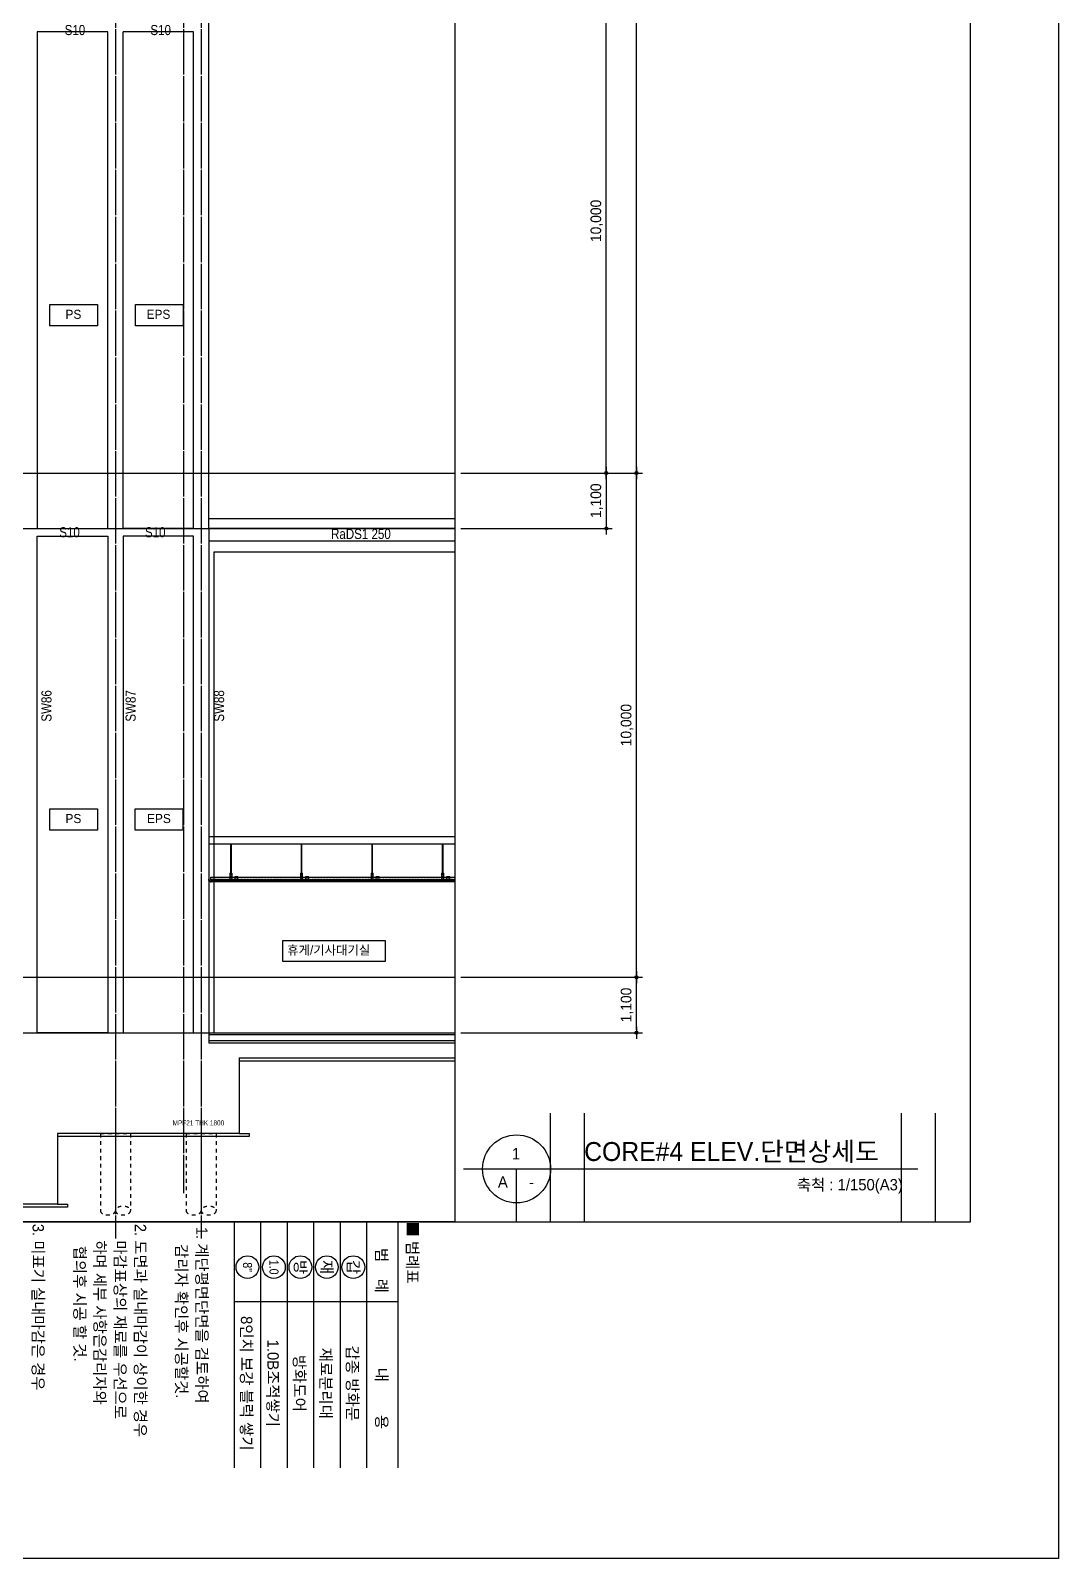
# Model space of a CAD drawing. Header units: millimetres. Extents: x 11948722 to 13111668, y -10771712 to -10232988.
# Drawn here: x 11972889 to 11993272, y -10587474 to -10557173 of the extents above; entities that cross this region are included whole.
import ezdxf
from ezdxf.enums import TextEntityAlignment as Align

# ---------------------------------------------------------------- set-up
doc = ezdxf.new("R2010")
doc.units = ezdxf.units.MM
doc.header["$LTSCALE"] = 150
doc.header["$MEASUREMENT"] = 0
for name, pattern in [('CEN', [6.2, 6, -0.1, 0, -0.1]), ('HID', [2.3, 1.5, -0.8]), ('HIDDEN', [2, 1, -1])]:
    doc.linetypes.add(name, pattern=pattern)
doc.layers.get('0').update_dxf_attribs({"linetype": 'CONTINUOUS'})
doc.layers.get('Defpoints').update_dxf_attribs({"color": 117, "linetype": 'CONTINUOUS'})
for name, color, linetype in [('4', 4, 'CONTINUOUS'), ('8', 8, 'CONTINUOUS'), ('A-중심선', 10, 'CEN'), ('BOX', 7, 'CONTINUOUS'), ('BOX TEXT', 3, 'CONTINUOUS'), ('CON-C', 2, 'CONTINUOUS'), ('ELE-06', 6, 'CONTINUOUS'), ('ELE-2', 4, 'CONTINUOUS'), ('ELE-8', 8, 'CONTINUOUS'), ('ELE08', 8, 'CONTINUOUS'), ('FIN', 5, 'CONTINUOUS'), ('INS', 251, 'CONTINUOUS'), ('TEX-SYM', 3, 'CONTINUOUS'), ('Xref-계단단면도$0$3 dim0', 7, 'CONTINUOUS'), ('Xref-계단단면도$0$A-TIT', 2, 'CONTINUOUS'), ('Xref-계단단면도$0$A-TXT-5.0', 3, 'CONTINUOUS'), ('Xref-계단단면도$0$ELE-3', 6, 'CONTINUOUS'), ('Xref-계단단면도$0$SYM-2', 7, 'CONTINUOUS'), ('Xref-계단단면도$0$TEX', 3, 'CONTINUOUS'), ('Xref-계단단면도$0$TEX-SYM', 3, 'CONTINUOUS')]:
    doc.layers.add(name, color=color, linetype=linetype)
doc.styles.add('A.NARROW', font='ARIALN.TTF')
doc.styles.add('Xref-계단단면도$0$나눔고딕 Se', font='')
doc.styles.add('Xref-계단단면도$0$돋움', font='')
doc.styles.add('돋움', font='')
doc.styles.add('주석', font='')
doc.styles.get('Xref-계단단면도$0$나눔고딕 Se').set_extended_font_data('Dotum')
doc.styles.get('Xref-계단단면도$0$돋움').set_extended_font_data('Dotum')
doc.styles.get('돋움').set_extended_font_data('Dotum')
doc.styles.get('주석').set_extended_font_data('Dotum')
doc.dimstyles.new('Xref-계단단면도$0$A1-100', dxfattribs={"dimtxt": 3, "dimasz": 1, "dimexe": 2, "dimexo": 2, "dimgap": 1, "dimtad": 1, "dimdec": 0, "dimzin": 12, "dimdsep": 46, "dimlunit": 6, "dimtxsty": 'Xref-계단단면도$0$나눔고딕 Se', "dimblk1": 'Xref-계단단면도$0$DIMDOT', "dimblk2": 'Xref-계단단면도$0$DIMDOT', "dimsah": 1, "dimcen": -1, "dimdle": 2, "dimclrd": 256, "dimclre": 256, "dimclrt": 3, "dimadec": 0, "dimazin": 0, "dimtfac": 1, "dimtdec": 0, "dimtix": 1, "dimtmove": 2, "dimatfit": 3, "dimldrblk": 'Xref-계단단면도$0$DIMDOT', "dimfxl": 1, "dimtvp": 1, "dimtolj": 1, "dimtzin": 12, "dimlwd": -1, "dimlwe": -1, "dimarcsym": 0})

# ---------------------------------------------------------------- blocks, each defined once
blk = doc.blocks.new('Xref-계단단면도$0$DIMDOT')
at = {"color": 0}
blk.add_line((-2, 0), (2, 0), dxfattribs=at)
for radius in [0.5, 0.25]:
    blk.add_circle((0, 0), radius, dxfattribs=at)
blk = doc.blocks.new('*D3543')
at = {"layer": 'Defpoints', "color": 0, "lineweight": -3, "ltscale": 1200}
for p in [(11981304, -10531798), (11984904, -10531798), (11981304, -10565948)]:
    blk.add_point(p, dxfattribs=at)
at = {"layer": 'Xref-계단단면도$0$3 dim0'}
for p, q in [((11981424, -10531798), (11985024, -10531798)), ((11984904, -10565888), (11984904, -10531858)), ((11981424, -10565948), (11985024, -10565948))]:
    blk.add_line(p, q, dxfattribs=at)
at = {"layer": 'Xref-계단단면도$0$3 dim0', "ltscale": 1200, "xscale": 60, "yscale": 60, "zscale": 60}
for p, rotation in [((11984904, -10531798), 90), ((11984904, -10565948), 270)]:
    blk.add_blockref('Xref-계단단면도$0$DIMDOT', p, dxfattribs=dict(at, rotation=rotation))
at = {"layer": 'Xref-계단단면도$0$3 dim0', "color": 3, "ltscale": 1200, "insert": (11984718, -10548873), "char_height": 210, "attachment_point": 5, "rotation": 90, "style": 'Xref-계단단면도$0$나눔고딕 Se'}
blk.add_mtext('\\A1;34,150', dxfattribs=at)
blk = doc.blocks.new('*D3547')
at = {"layer": 'Defpoints', "color": 0, "lineweight": -3, "ltscale": 1200}
for p in [(11981304, -10555948), (11984304, -10555948), (11981304, -10565948)]:
    blk.add_point(p, dxfattribs=at)
at = {"layer": 'Xref-계단단면도$0$3 dim0'}
for p, q in [((11981424, -10555948), (11984424, -10555948)), ((11984304, -10565888), (11984304, -10556008)), ((11981424, -10565948), (11984424, -10565948))]:
    blk.add_line(p, q, dxfattribs=at)
at = {"layer": 'Xref-계단단면도$0$3 dim0', "ltscale": 1200, "xscale": 60, "yscale": 60, "zscale": 60}
for p, rotation in [((11984304, -10555948), 90), ((11984304, -10565948), 270)]:
    blk.add_blockref('Xref-계단단면도$0$DIMDOT', p, dxfattribs=dict(at, rotation=rotation))
at = {"layer": 'Xref-계단단면도$0$3 dim0', "color": 3, "ltscale": 1200, "insert": (11984118, -10560948), "char_height": 210, "attachment_point": 5, "rotation": 90, "style": 'Xref-계단단면도$0$나눔고딕 Se'}
blk.add_mtext('\\A1;10,000', dxfattribs=at)
blk = doc.blocks.new('*D3551')
at = {"layer": 'Defpoints', "color": 0, "lineweight": -3, "ltscale": 1200}
for p in [(11981304, -10565948), (11984904, -10565948), (11981304, -10575948)]:
    blk.add_point(p, dxfattribs=at)
at = {"layer": 'Xref-계단단면도$0$3 dim0'}
for p, q in [((11981424, -10565948), (11985024, -10565948)), ((11984904, -10575888), (11984904, -10566008)), ((11981424, -10575948), (11985024, -10575948))]:
    blk.add_line(p, q, dxfattribs=at)
at = {"layer": 'Xref-계단단면도$0$3 dim0', "ltscale": 1200, "xscale": 60, "yscale": 60, "zscale": 60}
for p, rotation in [((11984904, -10565948), 90), ((11984904, -10575948), 270)]:
    blk.add_blockref('Xref-계단단면도$0$DIMDOT', p, dxfattribs=dict(at, rotation=rotation))
at = {"layer": 'Xref-계단단면도$0$3 dim0', "color": 3, "ltscale": 1200, "insert": (11984718, -10570948), "char_height": 210, "attachment_point": 5, "rotation": 90, "style": 'Xref-계단단면도$0$나눔고딕 Se'}
blk.add_mtext('\\A1;10,000', dxfattribs=at)
blk = doc.blocks.new('*D3552')
at = {"layer": 'Defpoints', "color": 0, "lineweight": -3, "ltscale": 1200}
for p in [(11981304, -10575948), (11984904, -10575948), (11981304, -10577048)]:
    blk.add_point(p, dxfattribs=at)
at = {"layer": 'Xref-계단단면도$0$3 dim0'}
for p, q in [((11981424, -10575948), (11985024, -10575948)), ((11984904, -10576988), (11984904, -10576008)), ((11981424, -10577048), (11985024, -10577048))]:
    blk.add_line(p, q, dxfattribs=at)
at = {"layer": 'Xref-계단단면도$0$3 dim0', "ltscale": 1200, "xscale": 60, "yscale": 60, "zscale": 60}
for p, rotation in [((11984904, -10575948), 90), ((11984904, -10577048), 270)]:
    blk.add_blockref('Xref-계단단면도$0$DIMDOT', p, dxfattribs=dict(at, rotation=rotation))
at = {"layer": 'Xref-계단단면도$0$3 dim0', "color": 3, "ltscale": 1200, "insert": (11984718, -10576498), "char_height": 210, "attachment_point": 5, "rotation": 90, "style": 'Xref-계단단면도$0$나눔고딕 Se'}
blk.add_mtext('\\A1;1,100', dxfattribs=at)
blk = doc.blocks.new('*D3575')
at = {"layer": 'Defpoints', "color": 0, "lineweight": -3, "ltscale": 1200}
for p in [(11981304, -10565948), (11981304, -10567048), (11984304, -10567048)]:
    blk.add_point(p, dxfattribs=at)
at = {"layer": 'Xref-계단단면도$0$3 dim0'}
for p, q in [((11981424, -10565948), (11984424, -10565948)), ((11984304, -10566008), (11984304, -10566988)), ((11981424, -10567048), (11984424, -10567048))]:
    blk.add_line(p, q, dxfattribs=at)
at = {"layer": 'Xref-계단단면도$0$3 dim0', "ltscale": 1200, "xscale": 60, "yscale": 60, "zscale": 60}
for p, rotation in [((11984304, -10565948), 90), ((11984304, -10567048), 270)]:
    blk.add_blockref('Xref-계단단면도$0$DIMDOT', p, dxfattribs=dict(at, rotation=rotation))
at = {"layer": 'Xref-계단단면도$0$3 dim0', "color": 3, "ltscale": 1200, "insert": (11984118, -10566498), "char_height": 210, "attachment_point": 5, "rotation": 90, "style": 'Xref-계단단면도$0$나눔고딕 Se'}
blk.add_mtext('\\A1;1,100', dxfattribs=at)

msp = doc.modelspace()

# ---------------------------------------------------------------- linework, layer by layer
for centre in [(11977189.7, -10581696.3), (11977714.7, -10581696.3), (11978239.7, -10581696.3), (11978764.7, -10581696.3), (11979289.7, -10581696.3)]:
    msp.add_circle(centre, 225)
at = {"layer": '4', "ltscale": 0.1}
msp.add_lwpolyline([(11976473, -10574054.2), (11976473, -10574048.2), (11976472, -10574048.2), (11976472, -10574053.2), (11976449, -10574053.2), (11976449, -10574028.2), (11976424, -10574028.2), (11976424, -10574004.2), (11976423, -10574004.2), (11976423, -10574029.2), (11976448, -10574029.2), (11976448, -10574054.2), (11976473, -10574054.2)], dxfattribs=at)
at = {"layer": '8'}
for p, q in [((11976853.7, -10573303.2), (11976853.7, -10573879.4)), ((11976865, -10573303.2), (11976865, -10573879.4)), ((11978253.7, -10573303.2), (11978253.7, -10573879.4)), ((11978265, -10573303.2), (11978265, -10573879.4)), ((11979653.7, -10573303.2), (11979653.7, -10573879.4)), ((11979665, -10573303.2), (11979665, -10573879.4)), ((11981053.7, -10573303.2), (11981053.7, -10573879.4)), ((11981065, -10573303.2), (11981065, -10573879.4)), ((11976840.6, -10573883.2), (11976840.6, -10574001.9)), ((11976840.6, -10573883.2), (11976878.1, -10573883.2)), ((11976840.6, -10573886.9), (11976878.1, -10573886.9)), ((11976840.6, -10573933.2), (11976878.1, -10573933.2)), ((11976848.1, -10573879.4), (11976870.6, -10573879.4)), ((11976848.1, -10573879.4), (11976848.1, -10573883.2)), ((11976848.1, -10573886.9), (11976848.1, -10573890.7)), ((11976848.1, -10573890.7), (11976870.6, -10573890.7)), ((11976851.9, -10573879.4), (11976851.9, -10573883.2)), ((11976851.9, -10573886.9), (11976851.9, -10573890.7)), ((11976853.7, -10573874.4), (11976865, -10573874.4)), ((11976853.7, -10573876.9), (11976865, -10573876.9)), ((11976853.7, -10573890.7), (11976853.7, -10573901.9)), ((11976853.7, -10573891.9), (11976865, -10573891.9)), ((11976853.7, -10573894.4), (11976865, -10573894.4)), ((11976853.7, -10573896.9), (11976865, -10573896.9)), ((11976853.7, -10573899.4), (11976865, -10573899.4)), ((11976853.7, -10573899.4), (11976865, -10573899.4)), ((11976853.7, -10573901.9), (11976865, -10573901.9)), ((11976865, -10573890.7), (11976865, -10573901.9)), ((11976866.9, -10573879.4), (11976866.9, -10573883.2)), ((11976866.9, -10573886.9), (11976866.9, -10573890.7)), ((11976870.6, -10573879.4), (11976870.6, -10573883.2)), ((11976870.6, -10573886.9), (11976870.6, -10573890.7)), ((11976878.1, -10573883.2), (11976878.1, -10574001.9)), ((11976945.4, -10573949.4), (11977001.6, -10573949.4)), ((11976945.4, -10573993.2), (11976945.4, -10573949.4)), ((11976945.4, -10573951.9), (11977001.6, -10573951.9)), ((11976945.4, -10573960.7), (11976949, -10573960.7)), ((11976951.1, -10573960.7), (11976954.1, -10573960.7)), ((11976954.1, -10573954.7), (11976954.1, -10573949.4)), ((11976954.1, -10573960.7), (11976954.1, -10573956.4)), ((11976969.1, -10573954.7), (11976969.1, -10573949.4)), ((11976969.1, -10573960.7), (11976969.1, -10573956.4)), ((11976969.1, -10573960.7), (11976972.2, -10573960.7)), ((11976973.9, -10573960.7), (11976977.9, -10573960.7)), ((11976977.9, -10573954.7), (11976977.9, -10573949.4)), ((11976977.9, -10573960.7), (11976977.9, -10573956.4)), ((11976992.9, -10573954.7), (11976992.9, -10573949.4)), ((11976992.9, -10573960.7), (11976992.9, -10573956.4)), ((11976992.9, -10573960.7), (11976996.6, -10573960.7)), ((11976998, -10573960.7), (11977001.6, -10573960.7)), ((11977001.6, -10573993.2), (11977001.6, -10573949.4)), ((11978240.6, -10573883.2), (11978240.6, -10574001.9)), ((11978240.6, -10573883.2), (11978278.1, -10573883.2)), ((11978240.6, -10573886.9), (11978278.1, -10573886.9)), ((11978240.6, -10573933.2), (11978278.1, -10573933.2)), ((11978248.1, -10573879.4), (11978248.1, -10573883.2)), ((11978248.1, -10573879.4), (11978270.6, -10573879.4)), ((11978248.1, -10573886.9), (11978248.1, -10573890.7)), ((11978248.1, -10573890.7), (11978270.6, -10573890.7)), ((11978251.9, -10573879.4), (11978251.9, -10573883.2)), ((11978251.9, -10573886.9), (11978251.9, -10573890.7)), ((11978253.7, -10573874.4), (11978265, -10573874.4)), ((11978253.7, -10573876.9), (11978265, -10573876.9)), ((11978253.7, -10573890.7), (11978253.7, -10573901.9)), ((11978253.7, -10573891.9), (11978265, -10573891.9)), ((11978253.7, -10573894.4), (11978265, -10573894.4)), ((11978253.7, -10573896.9), (11978265, -10573896.9)), ((11978253.7, -10573899.4), (11978265, -10573899.4)), ((11978253.7, -10573899.4), (11978265, -10573899.4)), ((11978253.7, -10573901.9), (11978265, -10573901.9)), ((11978265, -10573890.7), (11978265, -10573901.9)), ((11978266.9, -10573879.4), (11978266.9, -10573883.2)), ((11978266.9, -10573886.9), (11978266.9, -10573890.7)), ((11978270.6, -10573879.4), (11978270.6, -10573883.2)), ((11978270.6, -10573886.9), (11978270.6, -10573890.7)), ((11978278.1, -10573883.2), (11978278.1, -10574001.9)), ((11978345.4, -10573949.4), (11978401.6, -10573949.4)), ((11978345.4, -10573993.2), (11978345.4, -10573949.4)), ((11978345.4, -10573951.9), (11978401.6, -10573951.9)), ((11978345.4, -10573960.7), (11978349, -10573960.7)), ((11978351.1, -10573960.7), (11978354.1, -10573960.7)), ((11978354.1, -10573954.7), (11978354.1, -10573949.4)), ((11978354.1, -10573960.7), (11978354.1, -10573956.4)), ((11978369.1, -10573954.7), (11978369.1, -10573949.4)), ((11978369.1, -10573960.7), (11978369.1, -10573956.4)), ((11978369.1, -10573960.7), (11978372.2, -10573960.7)), ((11978373.9, -10573960.7), (11978377.9, -10573960.7)), ((11978377.9, -10573954.7), (11978377.9, -10573949.4)), ((11978377.9, -10573960.7), (11978377.9, -10573956.4)), ((11978392.9, -10573954.7), (11978392.9, -10573949.4)), ((11978392.9, -10573960.7), (11978392.9, -10573956.4)), ((11978392.9, -10573960.7), (11978396.6, -10573960.7)), ((11978398, -10573960.7), (11978401.6, -10573960.7)), ((11978401.6, -10573993.2), (11978401.6, -10573949.4)), ((11979640.6, -10573883.2), (11979640.6, -10574001.9)), ((11979640.6, -10573883.2), (11979678.1, -10573883.2)), ((11979640.6, -10573886.9), (11979678.1, -10573886.9)), ((11979640.6, -10573933.2), (11979678.1, -10573933.2)), ((11979648.1, -10573879.4), (11979670.6, -10573879.4)), ((11979648.1, -10573879.4), (11979648.1, -10573883.2)), ((11979648.1, -10573886.9), (11979648.1, -10573890.7)), ((11979648.1, -10573890.7), (11979670.6, -10573890.7)), ((11979651.9, -10573879.4), (11979651.9, -10573883.2)), ((11979651.9, -10573886.9), (11979651.9, -10573890.7)), ((11979653.7, -10573874.4), (11979665, -10573874.4)), ((11979653.7, -10573876.9), (11979665, -10573876.9)), ((11979653.7, -10573890.7), (11979653.7, -10573901.9)), ((11979653.7, -10573891.9), (11979665, -10573891.9)), ((11979653.7, -10573894.4), (11979665, -10573894.4)), ((11979653.7, -10573896.9), (11979665, -10573896.9)), ((11979653.7, -10573899.4), (11979665, -10573899.4)), ((11979653.7, -10573899.4), (11979665, -10573899.4)), ((11979653.7, -10573901.9), (11979665, -10573901.9)), ((11979665, -10573890.7), (11979665, -10573901.9)), ((11979666.9, -10573879.4), (11979666.9, -10573883.2)), ((11979666.9, -10573886.9), (11979666.9, -10573890.7)), ((11979670.6, -10573879.4), (11979670.6, -10573883.2)), ((11979670.6, -10573886.9), (11979670.6, -10573890.7)), ((11979678.1, -10573883.2), (11979678.1, -10574001.9)), ((11979745.4, -10573949.4), (11979801.6, -10573949.4)), ((11979745.4, -10573993.2), (11979745.4, -10573949.4)), ((11979745.4, -10573951.9), (11979801.6, -10573951.9)), ((11979745.4, -10573960.7), (11979749, -10573960.7)), ((11979751.1, -10573960.7), (11979754.1, -10573960.7)), ((11979754.1, -10573954.7), (11979754.1, -10573949.4)), ((11979754.1, -10573960.7), (11979754.1, -10573956.4)), ((11979769.1, -10573954.7), (11979769.1, -10573949.4)), ((11979769.1, -10573960.7), (11979769.1, -10573956.4)), ((11979769.1, -10573960.7), (11979772.2, -10573960.7)), ((11979773.9, -10573960.7), (11979777.9, -10573960.7)), ((11979777.9, -10573954.7), (11979777.9, -10573949.4)), ((11979777.9, -10573960.7), (11979777.9, -10573956.4)), ((11979792.9, -10573954.7), (11979792.9, -10573949.4)), ((11979792.9, -10573960.7), (11979792.9, -10573956.4)), ((11979792.9, -10573960.7), (11979796.6, -10573960.7)), ((11979798, -10573960.7), (11979801.6, -10573960.7)), ((11979801.6, -10573993.2), (11979801.6, -10573949.4)), ((11981040.6, -10573883.2), (11981040.6, -10574001.9)), ((11981040.6, -10573883.2), (11981078.1, -10573883.2)), ((11981040.6, -10573886.9), (11981078.1, -10573886.9)), ((11981040.6, -10573933.2), (11981078.1, -10573933.2)), ((11981048.1, -10573879.4), (11981070.6, -10573879.4)), ((11981048.1, -10573879.4), (11981048.1, -10573883.2)), ((11981048.1, -10573886.9), (11981048.1, -10573890.7)), ((11981048.1, -10573890.7), (11981070.6, -10573890.7)), ((11981051.9, -10573879.4), (11981051.9, -10573883.2)), ((11981051.9, -10573886.9), (11981051.9, -10573890.7)), ((11981053.7, -10573874.4), (11981065, -10573874.4)), ((11981053.7, -10573876.9), (11981065, -10573876.9)), ((11981053.7, -10573890.7), (11981053.7, -10573901.9)), ((11981053.7, -10573891.9), (11981065, -10573891.9)), ((11981053.7, -10573894.4), (11981065, -10573894.4)), ((11981053.7, -10573896.9), (11981065, -10573896.9)), ((11981053.7, -10573899.4), (11981065, -10573899.4)), ((11981053.7, -10573899.4), (11981065, -10573899.4)), ((11981053.7, -10573901.9), (11981065, -10573901.9)), ((11981065, -10573890.7), (11981065, -10573901.9)), ((11981066.9, -10573879.4), (11981066.9, -10573883.2)), ((11981066.9, -10573886.9), (11981066.9, -10573890.7)), ((11981070.6, -10573879.4), (11981070.6, -10573883.2)), ((11981070.6, -10573886.9), (11981070.6, -10573890.7)), ((11981078.1, -10573883.2), (11981078.1, -10574001.9)), ((11981145.4, -10573949.4), (11981201.6, -10573949.4)), ((11981145.4, -10573993.2), (11981145.4, -10573949.4)), ((11981145.4, -10573951.9), (11981201.6, -10573951.9)), ((11981145.4, -10573960.7), (11981149, -10573960.7)), ((11981151.1, -10573960.7), (11981154.1, -10573960.7)), ((11981154.1, -10573954.7), (11981154.1, -10573949.4)), ((11981154.1, -10573960.7), (11981154.1, -10573956.4)), ((11981169.1, -10573954.7), (11981169.1, -10573949.4)), ((11981169.1, -10573960.7), (11981169.1, -10573956.4)), ((11981169.1, -10573960.7), (11981172.2, -10573960.7)), ((11981173.9, -10573960.7), (11981177.9, -10573960.7)), ((11981177.9, -10573954.7), (11981177.9, -10573949.4)), ((11981177.9, -10573960.7), (11981177.9, -10573956.4)), ((11981192.9, -10573954.7), (11981192.9, -10573949.4)), ((11981192.9, -10573960.7), (11981192.9, -10573956.4)), ((11981192.9, -10573960.7), (11981196.6, -10573960.7)), ((11981198, -10573960.7), (11981201.6, -10573960.7)), ((11981201.6, -10573993.2), (11981201.6, -10573949.4)), ((11976840.6, -10574001.9), (11976878.1, -10574001.9)), ((11976951.6, -10573999.4), (11976945.4, -10573993.2)), ((11976945.4, -10573999.4), (11976951.6, -10573999.4)), ((11976945.4, -10574023.2), (11976945.4, -10573999.4)), ((11976952.9, -10574023.2), (11976945.4, -10574023.2)), ((11976947.9, -10574020.7), (11976947.9, -10574001.9)), ((11976947.9, -10574001.9), (11976951.6, -10574001.9)), ((11976947.9, -10574009.4), (11976999.1, -10574009.4)), ((11976950.7, -10574020.7), (11976947.9, -10574020.7)), ((11976951.6, -10574001.9), (11976951.6, -10573999.4)), ((11976951.6, -10573999.4), (11976995.4, -10573999.4)), ((11976981.6, -10574023.2), (11976965.4, -10574023.2)), ((11976979.5, -10574020.7), (11976967.5, -10574020.7)), ((11977001.6, -10574023.2), (11976994.1, -10574023.2)), ((11976995.4, -10573999.4), (11977001.6, -10573993.2)), ((11976995.4, -10574001.9), (11976995.4, -10573999.4)), ((11976995.4, -10573999.4), (11977001.6, -10573999.4)), ((11976995.4, -10574001.9), (11976999.1, -10574001.9)), ((11976999.1, -10574020.7), (11976996.2, -10574020.7)), ((11976999.1, -10574001.9), (11976999.1, -10574020.7)), ((11977001.6, -10573999.4), (11977001.6, -10574023.2)), ((11978240.6, -10574001.9), (11978278.1, -10574001.9)), ((11978351.6, -10573999.4), (11978345.4, -10573993.2)), ((11978345.4, -10574023.2), (11978345.4, -10573999.4)), ((11978345.4, -10573999.4), (11978351.6, -10573999.4)), ((11978352.9, -10574023.2), (11978345.4, -10574023.2)), ((11978347.9, -10574020.7), (11978347.9, -10574001.9)), ((11978347.9, -10574001.9), (11978351.6, -10574001.9)), ((11978347.9, -10574009.4), (11978399.1, -10574009.4)), ((11978350.7, -10574020.7), (11978347.9, -10574020.7)), ((11978351.6, -10573999.4), (11978395.4, -10573999.4)), ((11978351.6, -10574001.9), (11978351.6, -10573999.4)), ((11978381.6, -10574023.2), (11978365.4, -10574023.2)), ((11978379.5, -10574020.7), (11978367.5, -10574020.7)), ((11978401.6, -10574023.2), (11978394.1, -10574023.2)), ((11978395.4, -10573999.4), (11978401.6, -10573993.2)), ((11978395.4, -10573999.4), (11978401.6, -10573999.4)), ((11978395.4, -10574001.9), (11978395.4, -10573999.4)), ((11978395.4, -10574001.9), (11978399.1, -10574001.9)), ((11978399.1, -10574020.7), (11978396.2, -10574020.7)), ((11978399.1, -10574001.9), (11978399.1, -10574020.7)), ((11978401.6, -10573999.4), (11978401.6, -10574023.2)), ((11979640.6, -10574001.9), (11979678.1, -10574001.9)), ((11979751.6, -10573999.4), (11979745.4, -10573993.2)), ((11979745.4, -10573999.4), (11979751.6, -10573999.4)), ((11979745.4, -10574023.2), (11979745.4, -10573999.4)), ((11979752.9, -10574023.2), (11979745.4, -10574023.2)), ((11979747.9, -10574020.7), (11979747.9, -10574001.9)), ((11979747.9, -10574001.9), (11979751.6, -10574001.9)), ((11979747.9, -10574009.4), (11979799.1, -10574009.4)), ((11979750.7, -10574020.7), (11979747.9, -10574020.7)), ((11979751.6, -10573999.4), (11979795.4, -10573999.4)), ((11979751.6, -10574001.9), (11979751.6, -10573999.4)), ((11979781.6, -10574023.2), (11979765.4, -10574023.2)), ((11979779.5, -10574020.7), (11979767.5, -10574020.7)), ((11979801.6, -10574023.2), (11979794.1, -10574023.2)), ((11979795.4, -10573999.4), (11979801.6, -10573993.2)), ((11979795.4, -10573999.4), (11979801.6, -10573999.4)), ((11979795.4, -10574001.9), (11979795.4, -10573999.4)), ((11979795.4, -10574001.9), (11979799.1, -10574001.9)), ((11979799.1, -10574020.7), (11979796.2, -10574020.7)), ((11979799.1, -10574001.9), (11979799.1, -10574020.7)), ((11979801.6, -10573999.4), (11979801.6, -10574023.2)), ((11981040.6, -10574001.9), (11981078.1, -10574001.9)), ((11981151.6, -10573999.4), (11981145.4, -10573993.2)), ((11981145.4, -10573999.4), (11981151.6, -10573999.4)), ((11981145.4, -10574023.2), (11981145.4, -10573999.4)), ((11981152.9, -10574023.2), (11981145.4, -10574023.2)), ((11981147.9, -10574020.7), (11981147.9, -10574001.9)), ((11981147.9, -10574001.9), (11981151.6, -10574001.9)), ((11981147.9, -10574009.4), (11981199.1, -10574009.4)), ((11981150.7, -10574020.7), (11981147.9, -10574020.7)), ((11981151.6, -10573999.4), (11981195.4, -10573999.4)), ((11981151.6, -10574001.9), (11981151.6, -10573999.4)), ((11981181.6, -10574023.2), (11981165.4, -10574023.2)), ((11981179.5, -10574020.7), (11981167.5, -10574020.7)), ((11981201.6, -10574023.2), (11981194.1, -10574023.2)), ((11981195.4, -10573999.4), (11981201.6, -10573993.2)), ((11981195.4, -10573999.4), (11981201.6, -10573999.4)), ((11981195.4, -10574001.9), (11981195.4, -10573999.4)), ((11981195.4, -10574001.9), (11981199.1, -10574001.9)), ((11981199.1, -10574020.7), (11981196.2, -10574020.7)), ((11981199.1, -10574001.9), (11981199.1, -10574020.7)), ((11981201.6, -10573999.4), (11981201.6, -10574023.2))]:
    msp.add_line(p, q, dxfattribs=at)
at = {"layer": '8', "linetype": 'HIDDEN', "ltscale": 0.1}
for p, q in [((11976462, -10573968.2), (11981303.7, -10573968.2)), ((11976462, -10574008.2), (11981303.7, -10574008.2))]:
    msp.add_line(p, q, dxfattribs=at)
at = {"layer": '8', "linetype": 'HIDDEN', "ltscale": 0.5}
for p, q in [((11974273, -10579048.2), (11974873, -10579048.2)), ((11974273, -10579048.2), (11974273, -10580575.4)), ((11974873, -10579048.2), (11974873, -10580575.4)), ((11975973, -10579048.2), (11976573, -10579048.2)), ((11975973, -10579048.2), (11975973, -10580575.4)), ((11976573, -10579048.2), (11976573, -10580575.4))]:
    msp.add_line(p, q, dxfattribs=at)
at = {"layer": '8'}
for centre, radius, start, end in [((11976959.1, -10574023.2), 8.75, 16.60155, 163.39845), ((11976959.1, -10574023.2), 6.25, 0, 180), ((11976987.9, -10574023.2), 8.75, 16.60155, 163.39845), ((11976987.9, -10574023.2), 6.25, 0, 180), ((11978359.1, -10574023.2), 8.75, 16.60155, 163.39845), ((11978359.1, -10574023.2), 6.25, 0, 180), ((11978387.9, -10574023.2), 8.75, 16.60155, 163.39845), ((11978387.9, -10574023.2), 6.25, 0, 180), ((11979759.1, -10574023.2), 8.75, 16.60155, 163.39845), ((11979759.1, -10574023.2), 6.25, 0, 180), ((11979787.9, -10574023.2), 8.75, 16.60155, 163.39845), ((11979787.9, -10574023.2), 6.25, 0, 180), ((11981159.1, -10574023.2), 8.75, 16.60155, 163.39845), ((11981159.1, -10574023.2), 6.25, 0, 180), ((11981187.9, -10574023.2), 8.75, 16.60155, 163.39845), ((11981187.9, -10574023.2), 6.25, 0, 180)]:
    msp.add_arc(centre, radius, start, end, dxfattribs=at)
at = {"layer": '8', "linetype": 'HIDDEN', "ltscale": 0.5}
for centre in [(11974423, -10580575.4), (11976123, -10580575.4)]:
    msp.add_ellipse(centre, major_axis=(150, 0), ratio=0.5680861, start_param=3.1415927, end_param=6.2831853, dxfattribs=at)
at = {"layer": '8', "linetype": 'HIDDEN', "ltscale": 0.5, "extrusion": (0, 0, -1)}
for centre in [(11974723, -10580575.4), (11976423, -10580575.4)]:
    msp.add_ellipse(centre, major_axis=(-150, 0), ratio=0.5680861, dxfattribs=at)
at = {"layer": 'A-중심선'}
for p, q in [((11974573, -10529243), (11974573, -10580229.2)), ((11975923, -10529243), (11975923, -10580229.2)), ((11976273, -10529243), (11976273, -10580229.2)), ((11974573, -10578814.5), (11974573, -10581128.2)), ((11976273, -10578814.5), (11976273, -10581128.2))]:
    msp.add_line(p, q, dxfattribs=at)
at = {"layer": 'A-중심선', "linetype": 'ByBlock', "ltscale": 0.5}
for p, q in [((11963677.7, -10565948.2), (11981303.7, -10565948.2)), ((11963677.7, -10567048.2), (11981303.7, -10567048.2)), ((11963677.7, -10575948.2), (11981303.7, -10575948.2)), ((11963677.7, -10577048.2), (11981303.7, -10577048.2))]:
    msp.add_line(p, q, dxfattribs=at)
at = {"layer": 'BOX'}
for points in [[(11976927.2, -10580798.7), (11976927.2, -10585673.7)], [(11979552.2, -10580798.7), (11979552.2, -10585673.7)], [(11980170.9, -10580798.7), (11980170.9, -10585673.7)], [(11980170.9, -10582385), (11976927.2, -10582385)]]:
    msp.add_lwpolyline(points, dxfattribs=at)
at = {"layer": 'BOX', "color": 252}
for points in [[(11977452.2, -10580798.7), (11977452.2, -10585673.7)], [(11977977.2, -10580798.7), (11977977.2, -10585673.7)], [(11978502.2, -10580798.7), (11978502.2, -10585673.7)], [(11979027.2, -10580798.7), (11979027.2, -10585673.7)]]:
    msp.add_lwpolyline(points, dxfattribs=at)
at = {"layer": 'CON-C'}
for p, q in [((11976423, -10567048.2), (11976423, -10531448.2)), ((11973023, -10557198.2), (11973023, -10567048.2)), ((11974423, -10557198.2), (11973023, -10557198.2)), ((11974423, -10567048.2), (11974423, -10557198.2)), ((11974723, -10567048.2), (11974723, -10557198.2)), ((11976123, -10557198.2), (11974723, -10557198.2)), ((11976123, -10567048.2), (11976123, -10557198.2)), ((11973023, -10567048.2), (11974423, -10567048.2)), ((11976123, -10567048.2), (11974723, -10567048.2)), ((11981303.7, -10567048.2), (11976423, -10567048.2)), ((11977023, -10577548.2), (11977023, -10579048.2)), ((11977023, -10579048.2), (11973423, -10579048.2)), ((11973423, -10579048.2), (11973423, -10580448.2)), ((11973423, -10580448.2), (11969523, -10580448.2))]:
    msp.add_line(p, q, dxfattribs=at)
msp.add_lwpolyline([(11973023, -10577048.2), (11973023, -10567198.2), (11974423, -10567198.2), (11974423, -10577048.2)], close=True, dxfattribs=at)
at = {"layer": 'CON-C', "flags": 128}
for points in [[(11976123, -10577048.2), (11976123, -10567198.2), (11974723, -10567198.2), (11974723, -10577048.2), (11976123, -10577048.2)], [(11976423, -10567048.2), (11976423, -10577248.2), (11981303.7, -10577248.2)], [(11981303.7, -10567298.2), (11976423, -10567298.2)], [(11977023, -10577548.2), (11981303.7, -10577548.2)]]:
    msp.add_lwpolyline(points, dxfattribs=at)
at = {"layer": 'Defpoints', "linetype": 'ByBlock'}
for p, q in [((11983201.9, -10580798.7), (11983201.9, -10578642)), ((11983876.9, -10580798.7), (11983876.9, -10578642)), ((11990159, -10580798.7), (11990159, -10578642)), ((11990834, -10580798.7), (11990834, -10578642))]:
    msp.add_line(p, q, dxfattribs=at)
at = {"layer": 'Defpoints', "ltscale": 1200}
for points in [[(11948721.9, -10524473.7), (11993271.9, -10524473.7), (11993271.9, -10587473.7), (11948721.9, -10587473.7)], [(11950574.8, -10580798.7), (11991524.8, -10580798.7), (11991524.8, -10526273.7), (11950574.8, -10526273.7)], [(11963677.7, -10526273.7), (11981303.7, -10526273.7), (11981303.7, -10580798.7), (11963677.7, -10580798.7)]]:
    msp.add_lwpolyline(points, close=True, dxfattribs=at)
at = {"layer": 'ELE-06'}
for p, q in [((11977223, -10579108.2), (11973423, -10579108.2)), ((11977023, -10579048.2), (11977223, -10579048.2)), ((11977223, -10579048.2), (11977223, -10579108.2)), ((11973623, -10580508.2), (11969373, -10580508.2)), ((11973423, -10580448.2), (11973623, -10580448.2)), ((11973623, -10580448.2), (11973623, -10580508.2))]:
    msp.add_line(p, q, dxfattribs=at)
at = {"layer": 'ELE-06', "flags": 128}
msp.add_lwpolyline([(11977023, -10577608.2), (11981303.7, -10577608.2)], dxfattribs=at)
at = {"layer": 'ELE-2'}
msp.add_line((11976423, -10577048.2), (11981303.7, -10577048.2), dxfattribs=at)
at = {"layer": 'ELE-8', "ltscale": 1200}
msp.add_line((11976423, -10566848.2), (11981303.7, -10566848.2), dxfattribs=at)
at = {"layer": 'ELE08'}
for p, q in [((11976423, -10577051.2), (11981303.7, -10577051.2)), ((11976423, -10577083.2), (11981303.7, -10577083.2)), ((11976423, -10577203.2), (11981303.7, -10577203.2))]:
    msp.add_line(p, q, dxfattribs=at)
at = {"layer": 'FIN', "color": 8}
for p, q in [((11976462, -10573964.4), (11981303.7, -10573964.4)), ((11976462, -10574011.9), (11976462, -10573964.4)), ((11976462, -10574011.9), (11981303.7, -10574011.9))]:
    msp.add_line(p, q, dxfattribs=at)
at = {"layer": 'FIN', "color": 150}
for p, q in [((11976462, -10574035.7), (11981303.7, -10574035.7)), ((11976462, -10574048.2), (11981303.7, -10574048.2))]:
    msp.add_line(p, q, dxfattribs=at)
at = {"layer": 'FIN', "color": 150, "flags": 128}
msp.add_lwpolyline([(11976462, -10574035.7), (11976462, -10574048.2)], dxfattribs=at)
at = {"layer": 'INS', "flags": 128}
msp.add_lwpolyline([(11981303.7, -10567518.2), (11976523, -10567518.2), (11976523, -10577048.2)], dxfattribs=at)
at = {"layer": 'Xref-계단단면도$0$A-TIT'}
for p, q in [((11981476.9, -10579748.7), (11990484, -10579748.7)), ((11982526.9, -10580798.7), (11982526.9, -10579748.7))]:
    msp.add_line(p, q, dxfattribs=at)
msp.add_circle((11982526.9, -10579748.7), 675, dxfattribs=at)
at = {"layer": 'Xref-계단단면도$0$ELE-3'}
for p, q in [((11976423, -10573153.2), (11981303.7, -10573153.2)), ((11976423, -10573303.2), (11981303.7, -10573303.2))]:
    msp.add_line(p, q, dxfattribs=at)
at = {"layer": 'Xref-계단단면도$0$TEX-SYM'}
for points in [[(11973270.3, -10562608.3), (11974214.7, -10562608.3), (11974214.7, -10563028.3), (11973270.3, -10563028.3)], [(11974970.3, -10562608.3), (11975914.7, -10562608.3), (11975914.7, -10563028.3), (11974970.3, -10563028.3)], [(11973270.3, -10572608.3), (11974214.7, -10572608.3), (11974214.7, -10573028.3), (11973270.3, -10573028.3)], [(11974965, -10572608.3), (11975909.4, -10572608.3), (11975909.4, -10573028.3), (11974965, -10573028.3)], [(11977889.9, -10575217.3), (11979919.3, -10575217.3), (11979919.3, -10575637.3), (11977889.9, -10575637.3)]]:
    msp.add_lwpolyline(points, close=True, dxfattribs=at)

# ---------------------------------------------------------------- texts
at = {"layer": 'BOX TEXT', "linetype": 'HID', "style": '돋움'}
for s, p in [(' 3. 미표기 실내마감은 경우', (11972928.8, -10580756.2)), (' 2. 도면과 실내마감이 상이한 경우', (11974956.9, -10580756.2)), ('     하며 세부 사항은감리자와 ', (11974154.4, -10580756.2)), ('     마감표상의 재료를 우선으로 ', (11974555.2, -10580756.2)), ('협의후 시공 할 것.', (11973755.7, -10581272.6))]:
    msp.add_text(s, height=224.465, rotation=270, dxfattribs=at).set_placement(p)
for s, p in [('1. 계단평면단면을 검토하여 ', (11976287.3, -10580896.3)), ('감리자 확인후 시공할것.', (11975883.7, -10581240.1))]:
    msp.add_text(s, height=224.465, rotation=270, dxfattribs=at).set_placement(p, align=Align.MIDDLE_LEFT)
at = {"layer": 'Defpoints', "style": 'A.NARROW'}
for s, p in [('S10', (11973566.4, -10557162.6)), ('S10', (11975266.4, -10557162.6)), ('S10', (11973458, -10567122.6)), ('S10', (11975158, -10567122.6)), ('RaDS1 250', (11978848.3, -10567156.1))]:
    msp.add_text(s, height=200, dxfattribs=at).set_placement(p, align=Align.MIDDLE_LEFT)
for s, p in [('SW86', (11973204.5, -10570878.9)), ('SW87', (11974873.9, -10570878.9)), ('SW88', (11976626.9, -10570878.9))]:
    msp.add_text(s, height=200, rotation=90, dxfattribs=at).set_placement(p, align=Align.MIDDLE_LEFT)
at = {"layer": 'Defpoints', "style": '주석', "width": 0.8}
msp.add_text('MPF21 THK 1800 ', height=100, dxfattribs=at).set_placement((11975706.4, -10578836.3), align=Align.MIDDLE_LEFT)
at = {"layer": 'TEX-SYM', "color": 3, "style": '돋움'}
msp.add_text('■ 범례표 ', height=225, rotation=270, dxfattribs=at).set_placement((11980350.4, -10580788.1))
for s, p in [('범    례', (11979739.6, -10581761.4)), ('8인치 보강 블럭 쌓기', (11977060.1, -10584000.6)), ('1.0B조적쌓기', (11977585.1, -10584000.6)), ('재료분리대', (11978635.1, -10584000.6)), ('갑종 방화문', (11979160.1, -10584000.6)), ('방화도어', (11978110.1, -10584000.6)), ('내        용', (11979739.6, -10584298.3))]:
    msp.add_text(s, height=225, rotation=270, dxfattribs=at).set_placement(p, align=Align.CENTER)
at = {"layer": 'TEX-SYM', "color": 3, "style": '돋움', "width": 0.9}
for s, p in [('8"', (11977191.8, -10581696.7)), ('1.0', (11977716.8, -10581696.7))]:
    msp.add_text(s, height=180, rotation=270, dxfattribs=at).set_placement(p, align=Align.MIDDLE_CENTER)
at = {"layer": 'TEX-SYM', "color": 3, "style": '돋움'}
for s, p in [('방', (11978241.8, -10581696.7)), ('재', (11978766.8, -10581696.7)), ('갑', (11979291.8, -10581696.7))]:
    msp.add_text(s, height=225, rotation=270, dxfattribs=at).set_placement(p, align=Align.MIDDLE_CENTER)
at = {"layer": 'Xref-계단단면도$0$A-TXT-5.0', "style": 'Xref-계단단면도$0$돋움'}
msp.add_text('CORE#4 ELEV.단면상세도', height=375, dxfattribs=at).set_placement((11983867.5, -10579591.3))
msp.add_text('축척 : 1/150(A3)', height=225, dxfattribs=at).set_placement((11990186, -10580061.7), align=Align.MIDDLE_RIGHT)
at = {"layer": 'Xref-계단단면도$0$SYM-2', "color": 3, "style": 'Xref-계단단면도$0$나눔고딕 Se'}
for s, p in [('1', (11982515.8, -10579447.7)), ('A', (11982255.3, -10580007.6)), ('-', (11982825.2, -10580012))]:
    msp.add_text(s, height=225, dxfattribs=at).set_placement(p, align=Align.MIDDLE_CENTER)
at = {"layer": 'Xref-계단단면도$0$TEX', "style": 'Xref-계단단면도$0$돋움'}
for s, p in [('PS', (11973582.3, -10562800.2)), ('EPS', (11975190.6, -10562800.2)), ('PS', (11973582.3, -10572800.2)), ('EPS', (11975200, -10572800.2)), ('휴게/기사대기실', (11977978.9, -10575409.2))]:
    msp.add_text(s, height=180, dxfattribs=at).set_placement(p, align=Align.MIDDLE_LEFT)

# ---------------------------------------------------------------- dimensions: what is measured, and where the dimension line sits
at = {"layer": 'Xref-계단단면도$0$3 dim0'}
for base, p1, p2, angle, picture, middle in [((11984903.7, -10531798.2), (11981303.7, -10565948.2), (11981303.7, -10531798.2), 90, '*D3543', (11984718.3, -10548873.2)), ((11984303.7, -10555948.2), (11981303.7, -10565948.2), (11981303.7, -10555948.2), 270, '*D3547', (11984118.3, -10560948.2)), ((11984903.7, -10565948.2), (11981303.7, -10575948.2), (11981303.7, -10565948.2), 90, '*D3551', (11984718.3, -10570948.2)), ((11984303.7, -10567048.2), (11981303.7, -10565948.2), (11981303.7, -10567048.2), 270, '*D3575', (11984118.3, -10566498.2)), ((11984903.7, -10575948.2), (11981303.7, -10577048.2), (11981303.7, -10575948.2), 90, '*D3552', (11984718.3, -10576498.2))]:
    dim = msp.add_linear_dim(base=base, p1=p1, p2=p2, angle=angle, dimstyle='Xref-계단단면도$0$A1-100', override={"dimscale": 60, "dimtxt": 3.5}, dxfattribs=at)
    dim.commit()
    dim.dimension.update_dxf_attribs({"geometry": picture, "text_midpoint": middle})

doc.saveas('drawing.dxf')
